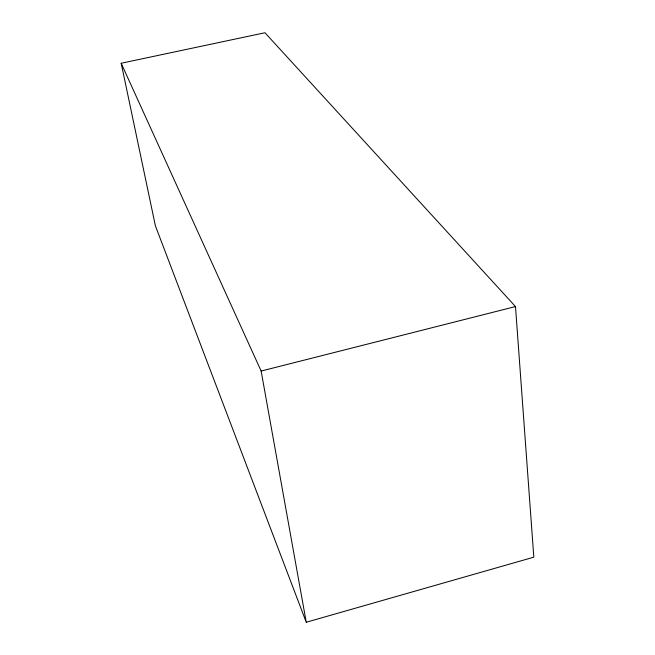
<?xml version="1.0" encoding="UTF-8"?>
<svg xmlns="http://www.w3.org/2000/svg" width="655" height="655" viewBox="0 0 655 655"><rect width="100%" height="100%" fill="white"/><g stroke="black" fill="none" stroke-linecap="round" stroke-linejoin="round"><path stroke-width="0.98" d="M306.245 622.25L533.817 557.176L515.493 306.565L264.956 32.75L121.183 63.248L155.407 225.869L306.245 622.25L261.14 371.049L121.183 63.248M261.14 371.049L515.493 306.565"/></g></svg>
